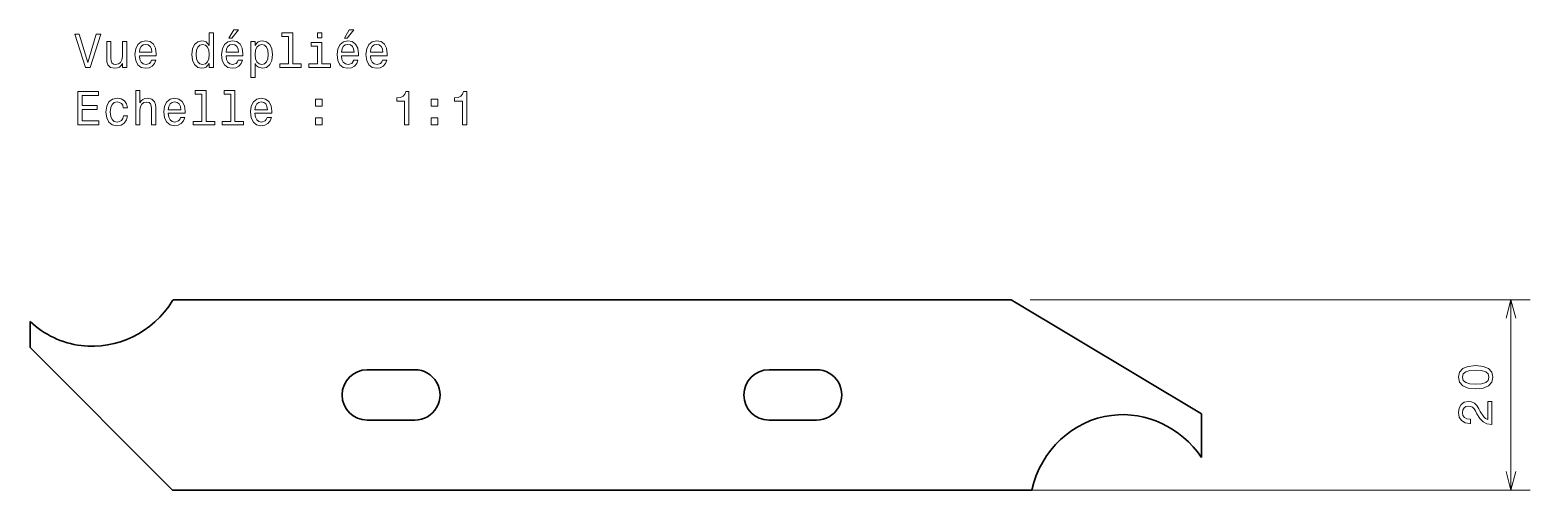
# Model space of a CAD drawing. Extents: x 68 to 226, y 110 to 158.
import ezdxf

# ---------------------------------------------------------------- set-up
doc = ezdxf.new("R2010")
doc.units = 0

msp = doc.modelspace()

# ---------------------------------------------------------------- linework, layer by layer
at = {"color": 7, "lineweight": 35, "ltscale": 0.002291}
msp.add_line((83.454758, 129.887238), (83.495682, 129.969238), dxfattribs=at)
at = {"color": 7, "lineweight": 35, "ltscale": 0.376049}
msp.add_line((98.537636, 129.969238), (83.495682, 129.969238), dxfattribs=at)
at = {"color": 7, "lineweight": 35}
for p, q in [((156.537628, 129.969238), (98.537636, 129.969238)), ((171.620514, 129.969238), (191.620514, 117.969231)), ((83.454758, 109.969231), (68.454758, 124.969231)), ((156.537628, 109.969231), (98.537636, 109.969231))]:
    msp.add_line(p, q, dxfattribs=at)
at = {"color": 7, "lineweight": 35, "ltscale": 0.377072}
for p, q in [((156.537628, 129.969238), (171.620514, 129.969238)), ((83.454758, 109.969231), (98.537636, 109.969231)), ((156.537628, 109.969231), (171.620514, 109.969231))]:
    msp.add_line(p, q, dxfattribs=at)
at = {"color": 7, "lineweight": 13}
for p, q in [((173.620514, 129.969238), (226.16684, 129.969238)), ((224.16684, 109.969231), (224.16684, 129.969238)), ((173.620514, 109.969231), (226.16684, 109.969231))]:
    msp.add_line(p, q, dxfattribs=at)
at = {"color": 7, "lineweight": 35, "ltscale": 0.068161}
msp.add_line((68.454758, 127.695679), (68.454758, 124.969231), dxfattribs=at)
at = {"color": 7, "lineweight": 35, "ltscale": 0.125}
for p, q in [((108.913116, 122.619232), (103.913116, 122.619232)), ((151.162155, 122.619232), (146.162155, 122.619232)), ((108.913116, 117.319229), (103.913116, 117.319229)), ((151.162155, 117.319229), (146.162155, 117.319229))]:
    msp.add_line(p, q, dxfattribs=at)
at = {"color": 7, "lineweight": 35, "ltscale": 0.114507}
msp.add_line((191.620514, 113.388962), (191.620514, 117.969231), dxfattribs=at)
at = {"color": 7, "lineweight": 35, "ltscale": 0.054061}
msp.add_line((171.620514, 109.969231), (173.782959, 109.969231), dxfattribs=at)
at = {"color": 7, "lineweight": 13}
for points in [[(75.416328, 157.921219), (74.538811, 154.940659), (73.63607, 157.921219), (73.156967, 157.921219), (74.286652, 154.416168), (74.79097, 154.416168), (75.895439, 157.921219)], [(87.303223, 154.834763), (87.303223, 154.416168), (87.747025, 154.416168), (87.747025, 158.037201), (87.308258, 158.037201), (87.308258, 156.710831), (86.970367, 157.094116), (86.763596, 157.184906), (86.526566, 157.2202), (86.097885, 157.119339), (85.765038, 156.836914), (85.548172, 156.383026), (85.472527, 155.772797), (85.548172, 155.162567), (85.765038, 154.703629), (86.097885, 154.416168), (86.526566, 154.320343), (86.763596, 154.355652), (86.97541, 154.446426)], [(89.370941, 157.492538), (89.668495, 157.492538), (90.369499, 158.349884), (89.875267, 158.349884)], [(95.629593, 157.664001), (95.629593, 154.789368), (94.716766, 154.789368), (94.716766, 154.416168), (96.981171, 154.416168), (96.981171, 154.789368), (96.073395, 154.789368), (96.073395, 158.037201), (94.933624, 158.037201), (94.933624, 157.664001)], [(99.1548, 158.037201), (98.685783, 158.037201), (98.685783, 157.532883), (99.1548, 157.532883)], [(101.51503, 157.492538), (101.812584, 157.492538), (102.513596, 158.349884), (102.019356, 158.349884)], [(78.618782, 157.124374), (78.174973, 157.124374), (78.174973, 155.560974), (78.124542, 155.197876), (77.978287, 154.935623), (77.751343, 154.774231), (77.453796, 154.723801), (77.216766, 154.764145), (77.065468, 154.885193), (76.979729, 155.091965), (76.959557, 155.38446), (76.959557, 157.124374), (76.515755, 157.124374), (76.515755, 155.344116), (76.530884, 154.986053), (76.626709, 154.688507), (76.919212, 154.416168), (77.388229, 154.320343), (77.640396, 154.355652), (77.857254, 154.446426), (78.043854, 154.602768), (78.195152, 154.829712), (78.195152, 154.416168), (78.618782, 154.416168)], [(79.955238, 155.641678), (81.730453, 155.641678), (81.735497, 155.84845), (81.6548, 156.428421), (81.432899, 156.862137), (81.07988, 157.124374), (80.610855, 157.2202), (80.151924, 157.119339), (79.798897, 156.836914), (79.571953, 156.377991), (79.491257, 155.772797), (79.56691, 155.152481), (79.793854, 154.698593), (80.141838, 154.416168), (80.595726, 154.320343), (80.989098, 154.38591), (81.311867, 154.557373), (81.548897, 154.829712), (81.685066, 155.192825), (81.2463, 155.192825), (81.155525, 154.991089), (81.024399, 154.839798), (80.651199, 154.718765), (80.363739, 154.774231), (80.146881, 154.950745), (80.005669, 155.23822), (79.955238, 155.626541)], [(79.955238, 156.014877), (80.010712, 156.362854), (80.146881, 156.620056), (80.353653, 156.776398), (80.625984, 156.831879), (80.89328, 156.776398), (81.100052, 156.620056), (81.226128, 156.362854), (81.271515, 156.014877)], [(86.602211, 156.821793), (86.894714, 156.75119), (87.116623, 156.554504), (87.247742, 156.226685), (87.298172, 155.772797), (87.247742, 155.313858), (87.116623, 154.986053), (86.894714, 154.784317), (86.602211, 154.718765), (86.324829, 154.784317), (86.113014, 154.986053), (85.971809, 155.318909), (85.926414, 155.772797), (85.971809, 156.221649), (86.113014, 156.549454), (86.324829, 156.75119)], [(89.063309, 155.641678), (90.838524, 155.641678), (90.843567, 155.84845), (90.762871, 156.428421), (90.54097, 156.862137), (90.187943, 157.124374), (89.718925, 157.2202), (89.259995, 157.119339), (88.906967, 156.836914), (88.680023, 156.377991), (88.599327, 155.772797), (88.67498, 155.152481), (88.901924, 154.698593), (89.249908, 154.416168), (89.703796, 154.320343), (90.097168, 154.38591), (90.419937, 154.557373), (90.656967, 154.829712), (90.793137, 155.192825), (90.35437, 155.192825), (90.263596, 154.991089), (90.132469, 154.839798), (89.75927, 154.718765), (89.471809, 154.774231), (89.254944, 154.950745), (89.113739, 155.23822), (89.063309, 155.626541)], [(89.063309, 156.014877), (89.118782, 156.362854), (89.254944, 156.620056), (89.461716, 156.776398), (89.734055, 156.831879), (90.001343, 156.776398), (90.208115, 156.620056), (90.334198, 156.362854), (90.379585, 156.014877)], [(92.129585, 156.705795), (92.129585, 157.124374), (91.685783, 157.124374), (91.685783, 153.367172), (92.129585, 153.367172), (92.129585, 154.829712), (92.285927, 154.592682), (92.46244, 154.43634), (92.906242, 154.320343), (93.32988, 154.416168), (93.662727, 154.703629), (93.879585, 155.157516), (93.960281, 155.772797), (93.879585, 156.383026), (93.662727, 156.836914), (93.32988, 157.119339), (92.906242, 157.2202), (92.664169, 157.189941), (92.457397, 157.094116), (92.280884, 156.932739)], [(92.830597, 154.718765), (92.533051, 154.784317), (92.316185, 154.986053), (92.180023, 155.313858), (92.134628, 155.772797), (92.180023, 156.226685), (92.316185, 156.554504), (92.533051, 156.75119), (92.830597, 156.821793), (93.102928, 156.75119), (93.319794, 156.549454), (93.455956, 156.221649), (93.506393, 155.772797), (93.455956, 155.318909), (93.319794, 154.986053), (93.102928, 154.784317)], [(99.139679, 154.789368), (99.139679, 157.0336), (97.999908, 157.0336), (97.999908, 156.655365), (98.695869, 156.655365), (98.695869, 154.789368), (97.788086, 154.789368), (97.788086, 154.416168), (100.057541, 154.416168), (100.057541, 154.789368)], [(101.207397, 155.641678), (102.982613, 155.641678), (102.987656, 155.84845), (102.906967, 156.428421), (102.685059, 156.862137), (102.332039, 157.124374), (101.863014, 157.2202), (101.404083, 157.119339), (101.051056, 156.836914), (100.824112, 156.377991), (100.743423, 155.772797), (100.819069, 155.152481), (101.046013, 154.698593), (101.393997, 154.416168), (101.847885, 154.320343), (102.241257, 154.38591), (102.564026, 154.557373), (102.801056, 154.829712), (102.937225, 155.192825), (102.498459, 155.192825), (102.407684, 154.991089), (102.276566, 154.839798), (101.903366, 154.718765), (101.615898, 154.774231), (101.39904, 154.950745), (101.257828, 155.23822), (101.207397, 155.626541)], [(101.207397, 156.014877), (101.262871, 156.362854), (101.39904, 156.620056), (101.605812, 156.776398), (101.878143, 156.831879), (102.145439, 156.776398), (102.352211, 156.620056), (102.478287, 156.362854), (102.523682, 156.014877)], [(104.243423, 155.641678), (106.018631, 155.641678), (106.023682, 155.84845), (105.942986, 156.428421), (105.721085, 156.862137), (105.368057, 157.124374), (104.89904, 157.2202), (104.440109, 157.119339), (104.087082, 156.836914), (103.860138, 156.377991), (103.779442, 155.772797), (103.855087, 155.152481), (104.082031, 154.698593), (104.430023, 154.416168), (104.883911, 154.320343), (105.277283, 154.38591), (105.600052, 154.557373), (105.837082, 154.829712), (105.973251, 155.192825), (105.534485, 155.192825), (105.44371, 154.991089), (105.312584, 154.839798), (104.939384, 154.718765), (104.651917, 154.774231), (104.435059, 154.950745), (104.293854, 155.23822), (104.243423, 155.626541)], [(104.243423, 156.014877), (104.298897, 156.362854), (104.435059, 156.620056), (104.64183, 156.776398), (104.914169, 156.831879), (105.181458, 156.776398), (105.388229, 156.620056), (105.514313, 156.362854), (105.5597, 156.014877)], [(73.479729, 148.369339), (75.698753, 148.369339), (75.698753, 148.792969), (73.94371, 148.792969), (73.94371, 149.978134), (75.507111, 149.978134), (75.507111, 150.396713), (73.94371, 150.396713), (73.94371, 151.445709), (75.658409, 151.445709), (75.658409, 151.869339), (73.479729, 151.869339)], [(79.56691, 148.369339), (80.010712, 148.369339), (80.010712, 149.932739), (80.056099, 150.290802), (80.202354, 150.553055), (80.429298, 150.714447), (80.731895, 150.774963), (80.973969, 150.724533), (81.125267, 150.588364), (81.200912, 150.36142), (81.226128, 150.058823), (81.226128, 148.369339), (81.669937, 148.369339), (81.669937, 150.149597), (81.649757, 150.50766), (81.558983, 150.805222), (81.261429, 151.077545), (80.797455, 151.17337), (80.545296, 151.138077), (80.328438, 151.042252), (80.146881, 150.890945), (80.010712, 150.684174), (80.010712, 151.990372), (79.56691, 151.990372)], [(86.521515, 151.617172), (86.521515, 148.742538), (85.608696, 148.742538), (85.608696, 148.369339), (87.8731, 148.369339), (87.8731, 148.742538), (86.965324, 148.742538), (86.965324, 151.990372), (85.825554, 151.990372), (85.825554, 151.617172)], [(89.557541, 151.617172), (89.557541, 148.742538), (88.644714, 148.742538), (88.644714, 148.369339), (90.909126, 148.369339), (90.909126, 148.742538), (90.001343, 148.742538), (90.001343, 151.990372), (88.861572, 151.990372), (88.861572, 151.617172)], [(107.844284, 148.369339), (108.303215, 148.369339), (108.303215, 151.894562), (107.960281, 151.894562), (107.869499, 151.586914), (107.687943, 151.380142), (107.410568, 151.259109), (107.027283, 151.218765), (107.027283, 150.860687), (107.844284, 150.860687)], [(113.916328, 148.369339), (114.375259, 148.369339), (114.375259, 151.894562), (114.032318, 151.894562), (113.941544, 151.586914), (113.759987, 151.380142), (113.482605, 151.259109), (113.099319, 151.218765), (113.099319, 150.860687), (113.916328, 150.860687)], [(78.255669, 150.179855), (78.694427, 150.179855), (78.603653, 150.583313), (78.386795, 150.901047), (78.048897, 151.097733), (77.610138, 151.17337), (77.125984, 151.07251), (76.757828, 150.790085), (76.525841, 150.331161), (76.445152, 149.715881), (76.520798, 149.105652), (76.747742, 148.651764), (77.105812, 148.369339), (77.595009, 148.273514), (78.028725, 148.349167), (78.366623, 148.560974), (78.59861, 148.893829), (78.699471, 149.337631), (78.275841, 149.337631), (78.200195, 149.055222), (78.058983, 148.843399), (77.857254, 148.71228), (77.610138, 148.671936), (77.302498, 148.737488), (77.080597, 148.939224), (76.944427, 149.267029), (76.89904, 149.731018), (76.944427, 150.184906), (77.08564, 150.512711), (77.312584, 150.714447), (77.610138, 150.785049), (77.872383, 150.739655), (78.069069, 150.623657), (78.200195, 150.432022)], [(82.991257, 149.594849), (84.766479, 149.594849), (84.771515, 149.80162), (84.690826, 150.381592), (84.468925, 150.815308), (84.115898, 151.077545), (83.646881, 151.17337), (83.187943, 151.07251), (82.834915, 150.790085), (82.607971, 150.331161), (82.527283, 149.725967), (82.602928, 149.105652), (82.82988, 148.651764), (83.177856, 148.369339), (83.631752, 148.273514), (84.025124, 148.339081), (84.347885, 148.510544), (84.584915, 148.782883), (84.721085, 149.145996), (84.282326, 149.145996), (84.191544, 148.94426), (84.060425, 148.792969), (83.687225, 148.671936), (83.399757, 148.727402), (83.182899, 148.903915), (83.041695, 149.191391), (82.991257, 149.579712)], [(82.991257, 149.968048), (83.046738, 150.316025), (83.182899, 150.573227), (83.389671, 150.729568), (83.66201, 150.785049), (83.929298, 150.729568), (84.13607, 150.573227), (84.262154, 150.316025), (84.307541, 149.968048)], [(92.099327, 149.594849), (93.874542, 149.594849), (93.879585, 149.80162), (93.798897, 150.381592), (93.576996, 150.815308), (93.223969, 151.077545), (92.754944, 151.17337), (92.296013, 151.07251), (91.942993, 150.790085), (91.716042, 150.331161), (91.635353, 149.725967), (91.710999, 149.105652), (91.937943, 148.651764), (92.285927, 148.369339), (92.739822, 148.273514), (93.133194, 148.339081), (93.455956, 148.510544), (93.692993, 148.782883), (93.829155, 149.145996), (93.390396, 149.145996), (93.299614, 148.94426), (93.168495, 148.792969), (92.795296, 148.671936), (92.507828, 148.727402), (92.29097, 148.903915), (92.149765, 149.191391), (92.099327, 149.579712)], [(92.099327, 149.968048), (92.1548, 150.316025), (92.29097, 150.573227), (92.497742, 150.729568), (92.770081, 150.785049), (93.037369, 150.729568), (93.244141, 150.573227), (93.370224, 150.316025), (93.415611, 149.968048)], [(98.479012, 150.326111), (99.174973, 150.326111), (99.174973, 151.077545), (98.479012, 151.077545)], [(110.6231, 150.326111), (111.319061, 150.326111), (111.319061, 151.077545), (110.6231, 151.077545)], [(98.479012, 148.369339), (99.174973, 148.369339), (99.174973, 149.120773), (98.479012, 149.120773)], [(110.6231, 148.369339), (111.319061, 148.369339), (111.319061, 149.120773), (110.6231, 149.120773)], [(220.457184, 120.621826), (221.248962, 120.697472), (221.813812, 120.934502), (222.156754, 121.312744), (222.2677, 121.837242), (222.156754, 122.356697), (221.813812, 122.73494), (221.248962, 122.966927), (220.457184, 123.047615), (219.670441, 122.966927), (219.357758, 122.871101), (219.100555, 122.73494), (218.757614, 122.356697), (218.641632, 121.837242), (218.757614, 121.312744), (219.105591, 120.934502), (219.670441, 120.697472)], [(220.457184, 121.105972), (219.846954, 121.146317), (219.408203, 121.2724), (219.150986, 121.499344), (219.060211, 121.837242), (219.150986, 122.170097), (219.408203, 122.397041), (219.846954, 122.523125), (220.457184, 122.563469), (221.072449, 122.523125), (221.51123, 122.397041), (221.768433, 122.170097), (221.854156, 121.837242), (221.768433, 121.499344), (221.51123, 121.2724), (221.072449, 121.146317)], [(222.16684, 116.870674), (222.16684, 119.276291), (221.733124, 119.276291), (221.733124, 117.374992), (221.496094, 117.480904), (221.299408, 117.66246), (220.941345, 118.22226), (220.790039, 118.519806), (220.573181, 118.852661), (220.321014, 119.089691), (220.023468, 119.225861), (219.685577, 119.276291), (219.261932, 119.190559), (218.929077, 118.953522), (218.71727, 118.590416), (218.641632, 118.121391), (218.727356, 117.637245), (218.964386, 117.269089), (219.342621, 117.032059), (219.841919, 116.951363), (219.912506, 116.951363), (219.912506, 117.410294), (219.872162, 117.410294), (219.529236, 117.455688), (219.277069, 117.59185), (219.115692, 117.808716), (219.060211, 118.096176), (219.110641, 118.38868), (219.236725, 118.605545), (219.433411, 118.74675), (219.680527, 118.797188), (219.912506, 118.761879), (220.109192, 118.666061), (220.28067, 118.504677), (220.431976, 118.282776), (220.593353, 117.985222), (220.906036, 117.49099), (221.238892, 117.143005), (221.642334, 116.936234), (222.151703, 116.870674)]]:
    msp.add_lwpolyline(points, close=True, dxfattribs=at)
for points in [[(224.684479, 128.037384), (224.16684, 129.969238), (223.6492, 128.037384)], [(223.6492, 111.901085), (224.16684, 109.969231), (224.684479, 111.901085)]]:
    msp.add_lwpolyline(points, dxfattribs=at)
at = {"color": 7, "lineweight": 35}
for centre, start, end in [((103.913116, 119.969231), 90.000003, 269.999997), ((108.913116, 119.969231), 269.999997, 90.000003), ((146.162155, 119.969231), 90.000003, 269.999997), ((151.162155, 119.969231), 269.999997, 90.000003)]:
    msp.add_arc(centre, 2.65, start, end, dxfattribs=at)
for centre, major_axis, ratio, start_param, end_param in [((75.146614, 135.665039), (-1.320236, -10.508423), 0.94428, 6.2826165149, 7.3944874531), ((75.143875, 135.656494), (-1.303642, -10.50161), 0.944602, 5.6815709604, 6.2812191199), ((183.508392, 107.313713), (1.334618, -10.506805), 0.94428, 3.1408896587, 4.3393568561), ((183.506897, 107.313721), (1.322136, -10.508186), 0.944261, 2.0640574741, 3.1419984683)]:
    msp.add_ellipse(centre, major_axis=major_axis, ratio=ratio, start_param=start_param, end_param=end_param, dxfattribs=at)

doc.saveas('drawing.dxf')
